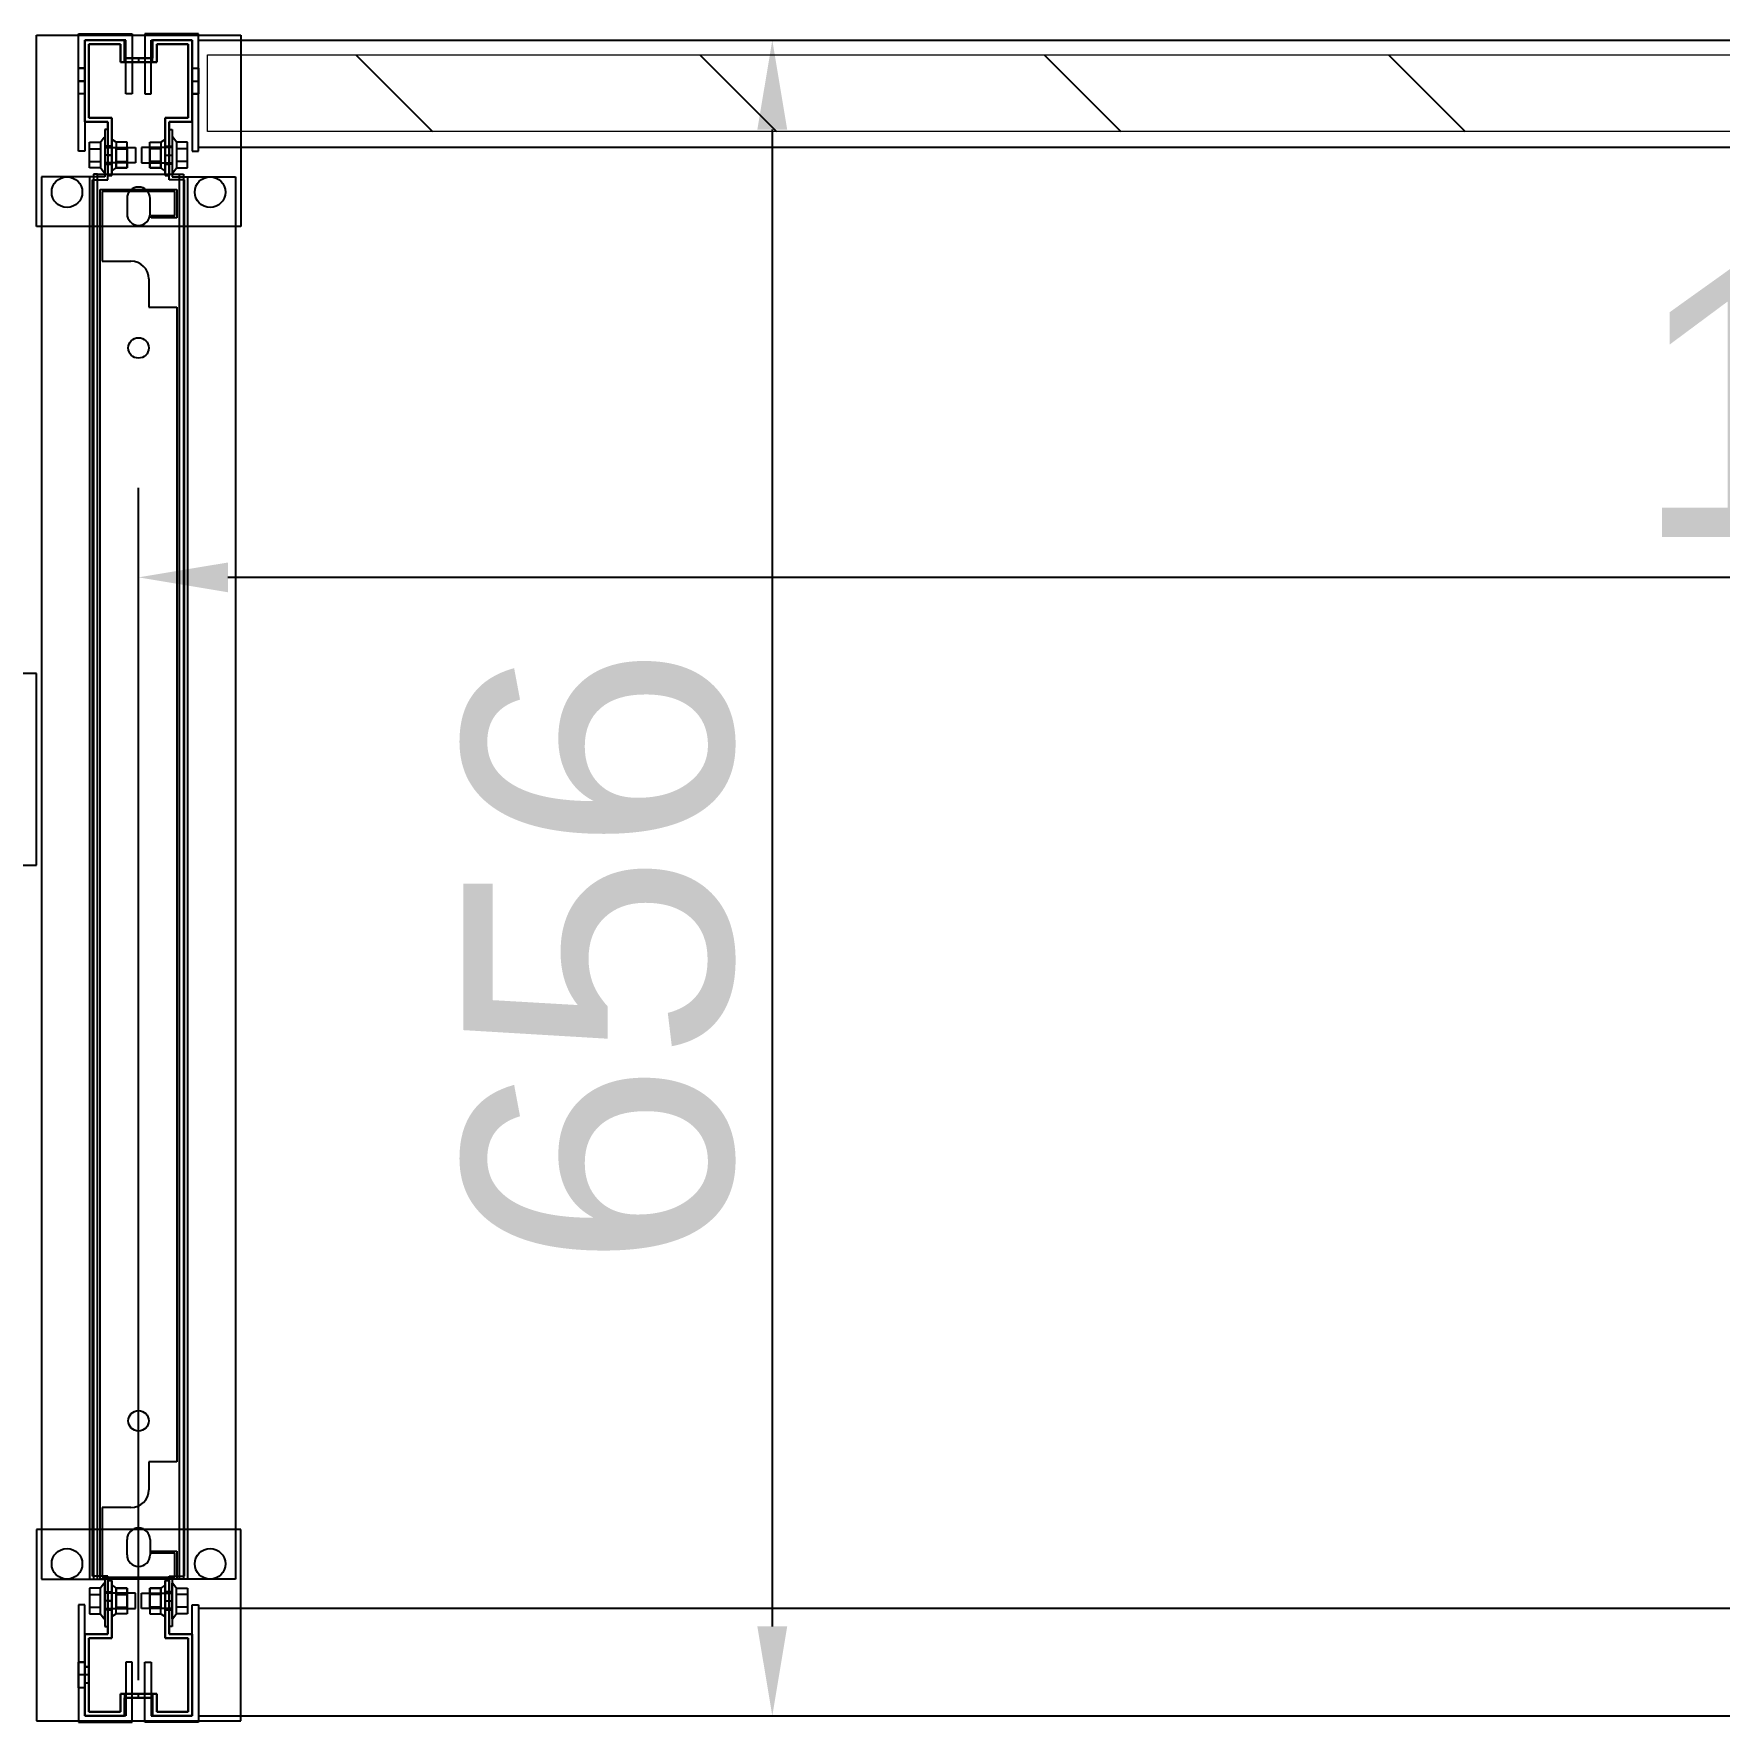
# Model space of a CAD drawing. Header units: millimetres. Extents: x 15382 to 37298, y 7351 to 31127.
# Drawn here: x 34129 to 34789, y 26456 to 27117 of the extents above; entities that cross this region are included whole.
import ezdxf

# ---------------------------------------------------------------- set-up
doc = ezdxf.new("R2010")
doc.units = ezdxf.units.MM
for name, color, linetype in [('01', 7, 'Continuous'), ('02', 3, 'Continuous'), ('03', 6, 'Continuous'), ('04', 30, 'Continuous'), ('05', 12, 'Continuous'), ('113', 3, 'Continuous'), ('116', 12, 'Continuous'), ('444-2', 5, 'Continuous'), ('544-1', 40, 'Continuous'), ('M40', 3, 'Continuous'), ('M6', 7, 'Continuous'), ('標註', 252, 'Continuous')]:
    doc.layers.add(name, color=color, linetype=linetype)
doc.layers.add('10', color=40, linetype='Continuous', lineweight=0)
doc.styles.get("Standard").update_dxf_attribs({"font": 'arial.ttf'})
doc.dimstyles.new('ISO-25', dxfattribs={"dimtxt": 2.5, "dimasz": 2.5, "dimexe": 1.25, "dimexo": 0.625, "dimtad": 1, "dimtxsty": 'Standard', "dimcen": 2.5, "dimadec": 0, "dimazin": 0, "dimtfac": 1, "dimtmove": 0, "dimatfit": 3, "dimfxl": 1, "dimarcsym": 0})

# ---------------------------------------------------------------- blocks, each defined once
blk = doc.blocks.new('*D575')
at = {"layer": 'Defpoints', "color": 0, "transparency": 16777216}
for p in [(34190.99, 27114.47), (34190.99, 26458.47), (34418, 26458.47)]:
    blk.add_point(p, dxfattribs=at)
at = {"layer": '標註', "color": 0, "lineweight": -2, "transparency": 16777216}
for p, q in [((34197.99, 27114.47), (34453, 27114.47)), ((34418, 27079.47), (34418, 26493.47)), ((34197.99, 26458.47), (34453, 26458.47))]:
    blk.add_line(p, q, dxfattribs=at)
at = {"layer": '標註', "color": 0, "transparency": 16777216}
for points in [[(34412.16, 27079.47), (34423.83, 27079.47), (34418, 27114.47)], [(34412.16, 26493.47), (34423.83, 26493.47), (34418, 26458.47)]]:
    blk.add_solid(points, dxfattribs=at)
at = {"layer": '標註', "color": 0, "transparency": 16777216, "insert": (34350.39, 26755.52), "char_height": 105, "attachment_point": 5, "rotation": 90}
blk.add_mtext('656', dxfattribs=at)
blk = doc.blocks.new('*D576')
at = {"layer": 'Defpoints', "color": 0, "transparency": 16777216}
for p in [(34169.99, 26904.16), (34169.99, 26465.47), (35661.99, 26465.47)]:
    blk.add_point(p, dxfattribs=at)
at = {"layer": '標註', "color": 0, "lineweight": -2, "transparency": 16777216}
for p, q in [((34169.99, 26472.47), (34169.99, 26939.16)), ((35661.99, 26472.47), (35661.99, 26939.16)), ((35626.99, 26904.16), (34204.99, 26904.16))]:
    blk.add_line(p, q, dxfattribs=at)
at = {"layer": '標註', "color": 0, "transparency": 16777216}
for points in [[(34204.99, 26909.99), (34204.99, 26898.33), (34169.99, 26904.16)], [(35626.99, 26909.99), (35626.99, 26898.33), (35661.99, 26904.16)]]:
    blk.add_solid(points, dxfattribs=at)
at = {"layer": '標註', "color": 0, "transparency": 16777216, "insert": (34918.19, 26971.77), "char_height": 105, "attachment_point": 5}
blk.add_mtext('1492', dxfattribs=at)

msp = doc.modelspace()

# ---------------------------------------------------------------- linework, layer by layer
at = {"layer": '01'}
for p, q in [((34153.986, 27061.968), (34152.386, 27061.968)), ((34152.386, 27061.968), (34152.386, 26511.968)), ((34153.986, 26511.968), (34153.986, 27061.968)), ((34153.986, 27061.968), (34185.986, 27061.968)), ((34185.986, 26511.968), (34185.986, 27061.968)), ((34185.986, 27061.968), (34187.586, 27061.968)), ((34187.586, 27061.968), (34187.586, 26511.968)), ((34169.986, 27056.968), (34169.986, 27056.968)), ((34169.986, 27056.968), (34169.986, 27056.968)), ((34165.486, 27052.468), (34165.486, 27046.468)), ((34165.486, 27052.468), (34165.486, 27046.468)), ((34174.486, 27046.468), (34174.486, 27052.468)), ((34174.486, 27046.468), (34174.486, 27052.468)), ((34169.986, 27041.968), (34169.986, 27041.968)), ((34169.986, 27041.968), (34169.986, 27041.968)), ((34165.486, 26521.468), (34165.486, 26527.468)), ((34169.986, 26531.968), (34169.986, 26531.968)), ((34174.486, 26527.468), (34174.486, 26521.468)), ((34169.986, 26516.968), (34169.986, 26516.968)), ((34152.386, 26511.968), (34153.986, 26511.968)), ((34187.586, 26511.968), (34185.986, 26511.968))]:
    msp.add_line(p, q, dxfattribs=at)
for centre, start, end in [((34169.986, 27052.468), 90, 180), ((34169.986, 27052.468), 90, 180), ((34169.986, 27052.468), 0, 90), ((34169.986, 27052.468), 0, 90), ((34169.986, 27046.468), 180, 270), ((34169.986, 27046.468), 180, 270), ((34169.986, 27046.468), 270, 0), ((34169.986, 27046.468), 270, 0), ((34169.986, 26527.468), 90, 180), ((34169.986, 26527.468), 0, 90), ((34169.986, 26521.468), 180, 270), ((34169.986, 26521.468), 270, 0)]:
    msp.add_arc(centre, 4.5, start, end, dxfattribs=at)
at = {"layer": '02'}
for p, q in [((34129.986, 27041.468), (34129.986, 27116.468)), ((34129.986, 27116.468), (34209.986, 27116.468)), ((34209.986, 27116.468), (34209.986, 27041.468)), ((34209.986, 27041.468), (34129.986, 27041.468)), ((34209.986, 26531.468), (34129.986, 26531.468)), ((34129.986, 26531.468), (34129.986, 26456.468)), ((34209.986, 26456.468), (34209.986, 26531.468)), ((34129.986, 26456.468), (34209.986, 26456.468))]:
    msp.add_line(p, q, dxfattribs=at)
at = {"layer": '02', "lineweight": -3}
for centre in [(34141.986, 27054.968), (34197.986, 27054.968), (34141.986, 26517.968), (34197.986, 26517.968)]:
    msp.add_circle(centre, 6, dxfattribs=at)
at = {"layer": '03'}
for points in [[(35638.486, 27072.468), (34193.486, 27072.468), (34193.486, 27114.468), (35638.486, 27114.468)], [(35638.486, 26500.468), (34193.486, 26500.468), (34193.486, 26458.468), (35638.486, 26458.468)]]:
    msp.add_lwpolyline(points, close=True, dxfattribs=at)
at = {"layer": '04'}
for p, q in [((34157.986, 27079.468), (34156.786, 27079.468)), ((34156.786, 27079.468), (34156.786, 27060.968)), ((34157.986, 27079.468), (34156.786, 27079.468)), ((34156.786, 27079.468), (34156.786, 27060.968)), ((34157.986, 27059.768), (34157.986, 27079.468)), ((34157.986, 27059.768), (34157.986, 27079.468)), ((34181.986, 27059.768), (34181.986, 27079.468)), ((34181.986, 27079.468), (34183.186, 27079.468)), ((34181.986, 27059.768), (34181.986, 27079.468)), ((34181.986, 27079.468), (34183.186, 27079.468)), ((34183.186, 27079.468), (34183.186, 27060.968)), ((34183.186, 27079.468), (34183.186, 27060.968)), ((34156.786, 27060.968), (34131.986, 27060.968)), ((34131.986, 27060.968), (34131.986, 26511.968)), ((34156.786, 27060.968), (34150.786, 27060.968)), ((34150.786, 27060.968), (34150.786, 26511.968)), ((34151.986, 26513.168), (34151.986, 27059.768)), ((34151.986, 27059.768), (34157.986, 27059.768)), ((34151.986, 26513.168), (34151.986, 27059.768)), ((34151.986, 27059.768), (34157.986, 27059.768)), ((34187.986, 27059.768), (34181.986, 27059.768)), ((34187.986, 27059.768), (34181.986, 27059.768)), ((34183.186, 27060.968), (34189.186, 27060.968)), ((34183.186, 27060.968), (34207.986, 27060.968)), ((34187.986, 26513.168), (34187.986, 27059.768)), ((34187.986, 26513.168), (34187.986, 27059.768)), ((34189.186, 27060.968), (34189.186, 26511.968)), ((34207.986, 27060.968), (34207.986, 26511.968)), ((34157.986, 26513.168), (34151.986, 26513.168)), ((34157.986, 26513.168), (34151.986, 26513.168)), ((34157.986, 26493.468), (34157.986, 26513.168)), ((34157.986, 26493.468), (34157.986, 26513.168)), ((34181.986, 26493.468), (34181.986, 26513.168)), ((34181.986, 26513.168), (34187.986, 26513.168)), ((34181.986, 26493.468), (34181.986, 26513.168)), ((34181.986, 26513.168), (34187.986, 26513.168)), ((34131.986, 26511.968), (34156.786, 26511.968)), ((34150.786, 26511.968), (34156.786, 26511.968)), ((34156.786, 26511.968), (34156.786, 26493.468)), ((34156.786, 26511.968), (34156.786, 26493.468)), ((34183.186, 26511.968), (34183.186, 26493.468)), ((34189.186, 26511.968), (34183.186, 26511.968)), ((34183.186, 26511.968), (34183.186, 26493.468)), ((34207.986, 26511.968), (34183.186, 26511.968)), ((34156.786, 26493.468), (34157.986, 26493.468)), ((34156.786, 26493.468), (34157.986, 26493.468)), ((34183.186, 26493.468), (34181.986, 26493.468)), ((34183.186, 26493.468), (34181.986, 26493.468))]:
    msp.add_line(p, q, dxfattribs=at)
at = {"layer": '04', "lineweight": -3}
for p, q in [((34156.786, 27072.968), (34156.786, 27065.968)), ((34157.986, 27072.968), (34156.786, 27072.968)), ((34156.786, 27069.468), (34156.786, 27065.968)), ((34157.986, 27069.468), (34156.786, 27069.468)), ((34157.986, 27065.968), (34157.986, 27072.968)), ((34157.986, 27065.968), (34157.986, 27069.468)), ((34181.986, 27065.968), (34181.986, 27072.968)), ((34181.986, 27072.968), (34183.186, 27072.968)), ((34181.986, 27065.968), (34181.986, 27069.468)), ((34181.986, 27069.468), (34183.186, 27069.468)), ((34183.186, 27072.968), (34183.186, 27065.968)), ((34183.186, 27069.468), (34183.186, 27065.968)), ((34156.786, 27065.968), (34157.986, 27065.968)), ((34156.786, 27065.968), (34157.986, 27065.968)), ((34183.186, 27065.968), (34181.986, 27065.968)), ((34183.186, 27065.968), (34181.986, 27065.968)), ((34156.786, 26499.968), (34156.786, 26506.968)), ((34156.786, 26506.968), (34157.986, 26506.968)), ((34156.786, 26503.468), (34156.786, 26506.968)), ((34156.786, 26506.968), (34157.986, 26506.968)), ((34157.986, 26506.968), (34157.986, 26499.968)), ((34157.986, 26506.968), (34157.986, 26503.468)), ((34183.186, 26506.968), (34181.986, 26506.968)), ((34181.986, 26506.968), (34181.986, 26499.968)), ((34183.186, 26506.968), (34181.986, 26506.968)), ((34181.986, 26506.968), (34181.986, 26503.468)), ((34183.186, 26499.968), (34183.186, 26506.968)), ((34183.186, 26503.468), (34183.186, 26506.968)), ((34157.986, 26503.468), (34156.786, 26503.468)), ((34157.986, 26499.968), (34156.786, 26499.968)), ((34181.986, 26503.468), (34183.186, 26503.468)), ((34181.986, 26499.968), (34183.186, 26499.968))]:
    msp.add_line(p, q, dxfattribs=at)
at = {"layer": '05'}
for p, q in [((34146.486, 27070.968), (34146.486, 27116.968)), ((34146.486, 27116.968), (34165.986, 27116.968)), ((34164.986, 27114.468), (34148.986, 27114.468)), ((34148.986, 27114.468), (34148.986, 27070.968)), ((34164.986, 27116.968), (34167.486, 27116.968)), ((34164.986, 27093.468), (34164.986, 27114.468)), ((34167.486, 27116.968), (34167.486, 27093.468)), ((34174.986, 27116.968), (34172.486, 27116.968)), ((34172.486, 27116.968), (34172.486, 27093.468)), ((34193.486, 27116.968), (34173.986, 27116.968)), ((34174.986, 27093.468), (34174.986, 27114.468)), ((34174.986, 27114.468), (34190.986, 27114.468)), ((34190.986, 27114.468), (34190.986, 27070.968)), ((34193.486, 27070.968), (34193.486, 27116.968)), ((34167.486, 27093.468), (34164.986, 27093.468)), ((34172.486, 27093.468), (34174.986, 27093.468)), ((34148.986, 27070.968), (34146.486, 27070.968)), ((34190.986, 27070.968), (34193.486, 27070.968)), ((34148.986, 26501.968), (34146.486, 26501.968)), ((34146.486, 26501.968), (34146.486, 26455.968)), ((34148.986, 26458.468), (34148.986, 26501.968)), ((34190.986, 26458.468), (34190.986, 26501.968)), ((34190.986, 26501.968), (34193.486, 26501.968)), ((34193.486, 26501.968), (34193.486, 26455.968)), ((34148.986, 26479.446), (34146.486, 26479.446)), ((34148.986, 26474.468), (34146.486, 26474.468)), ((34167.486, 26479.468), (34164.986, 26479.468)), ((34164.986, 26479.468), (34164.986, 26458.468)), ((34167.486, 26455.968), (34167.486, 26479.468)), ((34172.486, 26455.968), (34172.486, 26479.468)), ((34172.486, 26479.468), (34174.986, 26479.468)), ((34174.986, 26479.468), (34174.986, 26458.468)), ((34148.986, 26469.49), (34146.486, 26469.49)), ((34146.486, 26455.968), (34165.986, 26455.968)), ((34164.986, 26458.468), (34148.986, 26458.468)), ((34164.986, 26455.968), (34167.486, 26455.968)), ((34174.986, 26455.968), (34172.486, 26455.968)), ((34193.486, 26455.968), (34173.986, 26455.968)), ((34174.986, 26458.468), (34190.986, 26458.468))]:
    msp.add_line(p, q, dxfattribs=at)
at = {"layer": '05', "lineweight": -3}
for p, q in [((34146.486, 26469.49), (34146.486, 26479.446)), ((34146.486, 26479.446), (34148.986, 26479.446)), ((34146.486, 26474.468), (34146.486, 26479.446)), ((34146.486, 26479.446), (34148.986, 26479.446)), ((34148.986, 26474.468), (34146.486, 26474.468)), ((34148.986, 26479.446), (34148.986, 26469.49)), ((34148.986, 26479.446), (34148.986, 26474.468)), ((34148.986, 26469.49), (34146.486, 26469.49))]:
    msp.add_line(p, q, dxfattribs=at)
at = {"layer": '10'}
for p, q in [((34196.986, 27078.736), (34196.986, 27108.736)), ((34196.986, 27108.736), (35636.986, 27108.736)), ((35636.986, 27078.736), (34196.986, 27078.736))]:
    msp.add_line(p, q, dxfattribs=at)
at = {"layer": '113'}
for p, q in [((34129.986, 26866.468), (34049.986, 26866.468)), ((34129.986, 26791.468), (34129.986, 26866.468)), ((34049.986, 26791.468), (34129.986, 26791.468))]:
    msp.add_line(p, q, dxfattribs=at)
at = {"layer": '116'}
for p, q in [((34148.986, 27103.446), (34146.486, 27103.446)), ((34190.986, 27103.446), (34193.486, 27103.446)), ((34148.986, 27098.468), (34146.486, 27098.468)), ((34190.986, 27098.468), (34193.486, 27098.468)), ((34148.986, 27093.49), (34146.486, 27093.49)), ((34190.986, 27093.49), (34193.486, 27093.49))]:
    msp.add_line(p, q, dxfattribs=at)
at = {"layer": '116', "lineweight": -3}
for p, q in [((34146.486, 27093.49), (34146.486, 27103.446)), ((34146.486, 27103.446), (34148.986, 27103.446)), ((34148.986, 27103.446), (34148.986, 27093.49)), ((34190.986, 27093.49), (34190.986, 27103.446)), ((34190.986, 27103.446), (34193.486, 27103.446)), ((34193.486, 27103.446), (34193.486, 27093.49)), ((34146.486, 27093.49), (34146.486, 27098.468)), ((34146.486, 27098.468), (34148.986, 27098.468)), ((34148.986, 27098.468), (34148.986, 27093.49)), ((34190.986, 27093.49), (34190.986, 27098.468)), ((34190.986, 27098.468), (34193.486, 27098.468)), ((34193.486, 27098.468), (34193.486, 27093.49)), ((34148.986, 27093.49), (34146.486, 27093.49)), ((34148.986, 27093.49), (34146.486, 27093.49)), ((34193.486, 27093.49), (34190.986, 27093.49)), ((34193.486, 27093.49), (34190.986, 27093.49))]:
    msp.add_line(p, q, dxfattribs=at)
at = {"layer": '444-2'}
for p, q in [((34154.986, 26511.968), (34154.986, 27055.968)), ((34154.986, 27055.968), (34184.986, 27055.968)), ((34184.186, 27055.168), (34155.786, 27055.168)), ((34155.786, 27055.168), (34155.786, 27027.968)), ((34184.186, 27045.768), (34184.186, 27055.168)), ((34184.986, 27055.968), (34184.986, 27044.968)), ((34174.986, 27044.968), (34174.986, 27045.768)), ((34174.986, 27045.768), (34184.186, 27045.768)), ((34184.986, 27044.968), (34174.986, 27044.968)), ((34155.786, 27027.968), (34166.986, 27027.968)), ((34173.986, 27020.968), (34173.986, 27009.968)), ((34173.986, 27009.968), (34184.986, 27009.968)), ((34184.986, 27009.968), (34184.986, 26557.968)), ((34184.986, 26557.968), (34173.986, 26557.968)), ((34173.986, 26557.968), (34173.986, 26546.968)), ((34166.986, 26539.968), (34155.786, 26539.968)), ((34155.786, 26539.968), (34155.786, 26512.768)), ((34174.986, 26522.168), (34174.986, 26522.968)), ((34174.986, 26522.968), (34184.986, 26522.968)), ((34184.186, 26522.168), (34174.986, 26522.168)), ((34184.186, 26512.768), (34184.186, 26522.168)), ((34184.986, 26522.968), (34184.986, 26511.968)), ((34154.986, 26511.968), (34154.986, 26512.768)), ((34155.786, 26512.768), (34184.186, 26512.768)), ((34155.786, 26511.968), (34154.986, 26511.968)), ((34184.986, 26511.968), (34154.986, 26511.968))]:
    msp.add_line(p, q, dxfattribs=at)
for centre in [(34169.986, 26993.968), (34169.986, 26573.968)]:
    msp.add_circle(centre, 4, dxfattribs=at)
for centre, start, end in [((34166.986, 27020.968), 0, 90), ((34166.986, 26546.968), 270, 0)]:
    msp.add_arc(centre, 7, start, end, dxfattribs=at)
at = {"layer": '544-1', "linetype": 'Continuous'}
for p, q in [((34254.987, 27108.736), (34284.987, 27078.736)), ((34389.691, 27108.736), (34419.691, 27078.736)), ((34524.395, 27108.736), (34554.395, 27078.736)), ((34659.099, 27108.736), (34689.099, 27078.736))]:
    msp.add_line(p, q, dxfattribs=at)
at = {"layer": 'M40'}
for p, q in [((34148.986, 27082.468), (34148.986, 27114.468)), ((34148.986, 27114.468), (34164.486, 27114.468)), ((34164.486, 27114.468), (34148.986, 27114.468)), ((34148.986, 27114.468), (34148.986, 27082.468)), ((34164.486, 27114.468), (34164.486, 27107.468)), ((34164.486, 27107.468), (34164.486, 27114.468)), ((34175.486, 27107.468), (34175.486, 27114.468)), ((34175.486, 27114.468), (34190.986, 27114.468)), ((34190.986, 27114.468), (34175.486, 27114.468)), ((34175.486, 27114.468), (34175.486, 27107.468)), ((34190.986, 27114.468), (34190.986, 27082.468)), ((34190.986, 27082.468), (34190.986, 27114.468)), ((34162.886, 27112.868), (34150.586, 27112.868)), ((34150.586, 27112.868), (34150.586, 27084.068)), ((34150.586, 27084.068), (34150.586, 27112.868)), ((34150.586, 27112.868), (34162.886, 27112.868)), ((34162.886, 27105.868), (34162.886, 27112.868)), ((34162.886, 27112.868), (34162.886, 27105.868)), ((34189.386, 27112.868), (34177.086, 27112.868)), ((34177.086, 27112.868), (34177.086, 27105.868)), ((34177.086, 27105.868), (34177.086, 27112.868)), ((34177.086, 27112.868), (34189.386, 27112.868)), ((34189.386, 27084.068), (34189.386, 27112.868)), ((34189.386, 27112.868), (34189.386, 27084.068)), ((34177.086, 27105.868), (34162.886, 27105.868)), ((34162.886, 27105.868), (34177.086, 27105.868)), ((34164.486, 27107.468), (34175.486, 27107.468)), ((34175.486, 27107.468), (34164.486, 27107.468)), ((34157.986, 27082.468), (34148.986, 27082.468)), ((34148.986, 27082.468), (34157.986, 27082.468)), ((34150.586, 27084.068), (34159.586, 27084.068)), ((34159.586, 27084.068), (34150.586, 27084.068)), ((34157.986, 27084.068), (34159.586, 27084.068)), ((34157.986, 27061.468), (34157.986, 27082.468)), ((34157.986, 27082.468), (34157.986, 27061.468)), ((34159.586, 27084.068), (34159.586, 27061.468)), ((34159.586, 27084.068), (34159.586, 27082.468)), ((34159.586, 27061.468), (34159.586, 27084.068)), ((34180.386, 27061.468), (34180.386, 27084.068)), ((34180.386, 27084.068), (34189.386, 27084.068)), ((34181.986, 27084.068), (34180.386, 27084.068)), ((34180.386, 27084.068), (34180.386, 27061.468)), ((34189.386, 27084.068), (34180.386, 27084.068)), ((34180.386, 27084.068), (34180.386, 27082.468)), ((34190.986, 27082.468), (34181.986, 27082.468)), ((34181.986, 27082.468), (34181.986, 27061.468)), ((34181.986, 27061.468), (34181.986, 27082.468)), ((34181.986, 27082.468), (34190.986, 27082.468)), ((34157.986, 27072.968), (34159.586, 27072.968)), ((34157.986, 27069.468), (34159.586, 27069.468)), ((34180.386, 27072.968), (34181.986, 27072.968)), ((34180.386, 27069.468), (34181.986, 27069.468)), ((34157.986, 27065.968), (34159.586, 27065.968)), ((34159.586, 27061.468), (34157.986, 27061.468)), ((34157.986, 27061.468), (34159.586, 27061.468)), ((34180.386, 27065.968), (34181.986, 27065.968)), ((34181.986, 27061.468), (34180.386, 27061.468)), ((34180.386, 27061.468), (34181.986, 27061.468)), ((34159.586, 26511.468), (34157.986, 26511.468)), ((34157.986, 26511.468), (34157.986, 26490.468)), ((34157.986, 26490.468), (34157.986, 26511.468)), ((34157.986, 26511.468), (34159.586, 26511.468)), ((34157.986, 26506.968), (34159.586, 26506.968)), ((34159.586, 26488.868), (34159.586, 26511.468)), ((34159.586, 26511.468), (34159.586, 26488.868)), ((34181.986, 26511.468), (34180.386, 26511.468)), ((34180.386, 26511.468), (34180.386, 26488.868)), ((34180.386, 26488.868), (34180.386, 26511.468)), ((34180.386, 26511.468), (34181.986, 26511.468)), ((34180.386, 26506.968), (34181.986, 26506.968)), ((34181.986, 26490.468), (34181.986, 26511.468)), ((34181.986, 26511.468), (34181.986, 26490.468)), ((34157.986, 26503.468), (34159.586, 26503.468)), ((34157.986, 26499.968), (34159.586, 26499.968)), ((34180.386, 26503.468), (34181.986, 26503.468)), ((34180.386, 26499.968), (34181.986, 26499.968)), ((34157.986, 26490.468), (34148.986, 26490.468)), ((34148.986, 26490.468), (34148.986, 26458.468)), ((34148.986, 26458.468), (34148.986, 26490.468)), ((34148.986, 26490.468), (34157.986, 26490.468)), ((34150.586, 26460.068), (34150.586, 26488.868)), ((34150.586, 26488.868), (34159.586, 26488.868)), ((34159.586, 26488.868), (34150.586, 26488.868)), ((34150.586, 26488.868), (34150.586, 26460.068)), ((34157.986, 26488.868), (34159.586, 26488.868)), ((34159.586, 26488.868), (34159.586, 26490.468)), ((34180.386, 26488.868), (34180.386, 26490.468)), ((34180.386, 26488.868), (34189.386, 26488.868)), ((34181.986, 26488.868), (34180.386, 26488.868)), ((34189.386, 26488.868), (34180.386, 26488.868)), ((34190.986, 26490.468), (34181.986, 26490.468)), ((34181.986, 26490.468), (34190.986, 26490.468)), ((34189.386, 26488.868), (34189.386, 26460.068)), ((34189.386, 26460.068), (34189.386, 26488.868)), ((34190.986, 26458.468), (34190.986, 26490.468)), ((34190.986, 26490.468), (34190.986, 26458.468)), ((34150.586, 26477.718), (34148.986, 26477.718)), ((34150.586, 26474.468), (34148.986, 26474.468)), ((34150.586, 26471.218), (34148.986, 26471.218)), ((34177.086, 26467.068), (34162.886, 26467.068)), ((34162.886, 26467.068), (34162.886, 26460.068)), ((34162.886, 26460.068), (34162.886, 26467.068)), ((34162.886, 26467.068), (34177.086, 26467.068)), ((34175.486, 26465.468), (34175.486, 26467.068)), ((34177.086, 26460.068), (34177.086, 26467.068)), ((34177.086, 26467.068), (34177.086, 26460.068)), ((34162.886, 26460.068), (34150.586, 26460.068)), ((34150.586, 26460.068), (34162.886, 26460.068)), ((34164.486, 26458.468), (34164.486, 26465.468)), ((34164.486, 26465.468), (34175.486, 26465.468)), ((34175.486, 26465.468), (34164.486, 26465.468)), ((34164.486, 26465.468), (34164.486, 26458.468)), ((34175.486, 26465.468), (34175.486, 26458.468)), ((34175.486, 26458.468), (34175.486, 26465.468)), ((34189.386, 26460.068), (34177.086, 26460.068)), ((34177.086, 26460.068), (34189.386, 26460.068)), ((34148.986, 26458.468), (34164.486, 26458.468)), ((34164.486, 26458.468), (34148.986, 26458.468)), ((34175.486, 26458.468), (34190.986, 26458.468)), ((34190.986, 26458.468), (34175.486, 26458.468))]:
    msp.add_line(p, q, dxfattribs=at)
at = {"layer": 'M40', "lineweight": -3}
for p, q in [((34164.486, 27107.468), (34164.486, 27105.868)), ((34175.486, 27107.468), (34164.486, 27107.468)), ((34164.486, 27105.868), (34164.486, 27107.468)), ((34164.486, 27107.468), (34169.986, 27107.468)), ((34164.486, 27105.868), (34175.486, 27105.868)), ((34169.986, 27105.868), (34164.486, 27105.868)), ((34169.986, 27107.468), (34169.986, 27105.868)), ((34175.486, 27105.868), (34175.486, 27107.468)), ((34157.986, 27072.968), (34157.986, 27065.968)), ((34159.586, 27072.968), (34157.986, 27072.968)), ((34157.986, 27069.468), (34157.986, 27065.968)), ((34159.586, 27069.468), (34157.986, 27069.468)), ((34159.586, 27065.968), (34159.586, 27072.968)), ((34159.586, 27065.968), (34159.586, 27069.468)), ((34180.386, 27065.968), (34180.386, 27072.968)), ((34180.386, 27072.968), (34181.986, 27072.968)), ((34180.386, 27065.968), (34180.386, 27069.468)), ((34180.386, 27069.468), (34181.986, 27069.468)), ((34181.986, 27072.968), (34181.986, 27065.968)), ((34181.986, 27069.468), (34181.986, 27065.968)), ((34157.986, 27065.968), (34159.586, 27065.968)), ((34157.986, 27065.968), (34159.586, 27065.968)), ((34181.986, 27065.968), (34180.386, 27065.968)), ((34181.986, 27065.968), (34180.386, 27065.968)), ((34157.986, 26499.968), (34157.986, 26506.968)), ((34157.986, 26506.968), (34159.586, 26506.968)), ((34157.986, 26503.468), (34157.986, 26506.968)), ((34157.986, 26506.968), (34159.586, 26506.968)), ((34159.586, 26506.968), (34159.586, 26499.968)), ((34159.586, 26506.968), (34159.586, 26503.468)), ((34181.986, 26506.968), (34180.386, 26506.968)), ((34180.386, 26506.968), (34180.386, 26499.968)), ((34181.986, 26506.968), (34180.386, 26506.968)), ((34180.386, 26506.968), (34180.386, 26503.468)), ((34181.986, 26499.968), (34181.986, 26506.968)), ((34181.986, 26503.468), (34181.986, 26506.968)), ((34159.586, 26503.468), (34157.986, 26503.468)), ((34159.586, 26499.968), (34157.986, 26499.968)), ((34180.386, 26503.468), (34181.986, 26503.468)), ((34180.386, 26499.968), (34181.986, 26499.968)), ((34148.986, 26471.218), (34148.986, 26477.718)), ((34148.986, 26477.718), (34150.586, 26477.718)), ((34148.986, 26474.468), (34148.986, 26477.718)), ((34148.986, 26477.718), (34150.586, 26477.718)), ((34150.586, 26474.468), (34148.986, 26474.468)), ((34150.586, 26477.718), (34150.586, 26471.218)), ((34150.586, 26477.718), (34150.586, 26474.468)), ((34150.586, 26471.218), (34148.986, 26471.218)), ((34175.486, 26467.068), (34164.486, 26467.068)), ((34164.486, 26467.068), (34164.486, 26465.468)), ((34169.986, 26467.068), (34175.486, 26467.068)), ((34169.986, 26465.468), (34169.986, 26467.068)), ((34175.486, 26465.468), (34175.486, 26467.068)), ((34175.486, 26467.068), (34175.486, 26465.468)), ((34164.486, 26465.468), (34175.486, 26465.468)), ((34175.486, 26465.468), (34169.986, 26465.468))]:
    msp.add_line(p, q, dxfattribs=at)
at = {"layer": 'M6'}
for p, q in [((34155.086, 27074.468), (34156.586, 27076.468)), ((34156.586, 27076.468), (34156.786, 27076.468)), ((34156.786, 27076.468), (34156.786, 27072.468)), ((34159.786, 27075.468), (34159.586, 27075.468)), ((34159.586, 27075.468), (34159.586, 27063.468)), ((34161.286, 27074.468), (34159.786, 27075.468)), ((34178.686, 27074.468), (34180.186, 27075.468)), ((34180.186, 27075.468), (34180.386, 27075.468)), ((34180.386, 27075.468), (34180.386, 27063.468)), ((34183.386, 27076.468), (34183.186, 27076.468)), ((34183.186, 27076.468), (34183.186, 27072.468)), ((34184.886, 27074.468), (34183.386, 27076.468)), ((34150.786, 27064.468), (34150.786, 27074.468)), ((34150.786, 27074.468), (34155.086, 27074.468)), ((34150.786, 27064.468), (34150.786, 27074.468)), ((34150.786, 27074.468), (34155.086, 27074.468)), ((34150.786, 27071.968), (34155.086, 27071.968)), ((34155.086, 27074.468), (34155.086, 27064.468)), ((34156.786, 27072.468), (34168.786, 27072.468)), ((34165.586, 27074.468), (34161.286, 27074.468)), ((34161.286, 27074.468), (34161.286, 27064.468)), ((34165.586, 27074.468), (34161.286, 27074.468)), ((34165.586, 27074.468), (34161.286, 27074.468)), ((34161.286, 27074.468), (34161.286, 27066.968)), ((34161.286, 27064.468), (34161.286, 27071.968)), ((34161.286, 27071.968), (34165.586, 27071.968)), ((34165.586, 27064.468), (34165.586, 27074.468)), ((34165.586, 27064.468), (34165.586, 27074.468)), ((34165.586, 27066.968), (34165.586, 27074.468)), ((34165.586, 27071.968), (34165.586, 27064.468)), ((34168.786, 27072.468), (34168.786, 27066.468)), ((34183.186, 27072.468), (34171.186, 27072.468)), ((34171.186, 27072.468), (34171.186, 27066.468)), ((34174.386, 27064.468), (34174.386, 27074.468)), ((34174.386, 27074.468), (34178.686, 27074.468)), ((34174.386, 27064.468), (34174.386, 27074.468)), ((34174.386, 27074.468), (34178.686, 27074.468)), ((34174.386, 27074.468), (34178.686, 27074.468)), ((34174.386, 27066.968), (34174.386, 27074.468)), ((34178.686, 27071.968), (34174.386, 27071.968)), ((34174.386, 27071.968), (34174.386, 27064.468)), ((34178.686, 27074.468), (34178.686, 27064.468)), ((34178.686, 27074.468), (34178.686, 27066.968)), ((34178.686, 27064.468), (34178.686, 27071.968)), ((34189.186, 27074.468), (34184.886, 27074.468)), ((34184.886, 27074.468), (34184.886, 27064.468)), ((34189.186, 27074.468), (34184.886, 27074.468)), ((34189.186, 27071.968), (34184.886, 27071.968)), ((34189.186, 27064.468), (34189.186, 27074.468)), ((34189.186, 27064.468), (34189.186, 27074.468)), ((34150.786, 27066.968), (34155.086, 27066.968)), ((34155.086, 27064.468), (34150.786, 27064.468)), ((34155.086, 27064.468), (34150.786, 27064.468)), ((34156.586, 27062.468), (34155.086, 27064.468)), ((34156.786, 27062.468), (34156.586, 27062.468)), ((34168.786, 27066.468), (34156.786, 27066.468)), ((34156.786, 27066.468), (34156.786, 27062.468)), ((34159.586, 27063.468), (34159.786, 27063.468)), ((34159.786, 27063.468), (34161.286, 27064.468)), ((34161.286, 27066.968), (34165.586, 27066.968)), ((34161.286, 27064.468), (34165.586, 27064.468)), ((34161.286, 27064.468), (34165.586, 27064.468)), ((34165.586, 27064.468), (34161.286, 27064.468)), ((34171.186, 27066.468), (34183.186, 27066.468)), ((34178.686, 27066.968), (34174.386, 27066.968)), ((34178.686, 27064.468), (34174.386, 27064.468)), ((34178.686, 27064.468), (34174.386, 27064.468)), ((34174.386, 27064.468), (34178.686, 27064.468)), ((34180.186, 27063.468), (34178.686, 27064.468)), ((34180.386, 27063.468), (34180.186, 27063.468)), ((34183.186, 27066.468), (34183.186, 27062.468)), ((34183.186, 27062.468), (34183.386, 27062.468)), ((34183.386, 27062.468), (34184.886, 27064.468)), ((34189.186, 27066.968), (34184.886, 27066.968)), ((34184.886, 27064.468), (34189.186, 27064.468)), ((34184.886, 27064.468), (34189.186, 27064.468)), ((34155.086, 26508.468), (34150.786, 26508.468)), ((34150.786, 26508.468), (34150.786, 26498.468)), ((34155.086, 26508.468), (34150.786, 26508.468)), ((34150.786, 26508.468), (34150.786, 26498.468)), ((34156.586, 26510.468), (34155.086, 26508.468)), ((34155.086, 26498.468), (34155.086, 26508.468)), ((34156.786, 26510.468), (34156.586, 26510.468)), ((34156.786, 26506.468), (34156.786, 26510.468)), ((34168.786, 26506.468), (34156.786, 26506.468)), ((34159.586, 26497.468), (34159.586, 26509.468)), ((34159.586, 26509.468), (34159.786, 26509.468)), ((34159.786, 26509.468), (34161.286, 26508.468)), ((34161.286, 26508.468), (34165.586, 26508.468)), ((34161.286, 26498.468), (34161.286, 26508.468)), ((34161.286, 26508.468), (34165.586, 26508.468)), ((34165.586, 26508.468), (34161.286, 26508.468)), ((34161.286, 26508.468), (34161.286, 26500.968)), ((34165.586, 26508.468), (34165.586, 26498.468)), ((34165.586, 26508.468), (34165.586, 26498.468)), ((34165.586, 26500.968), (34165.586, 26508.468)), ((34168.786, 26500.468), (34168.786, 26506.468)), ((34171.186, 26500.468), (34171.186, 26506.468)), ((34171.186, 26506.468), (34183.186, 26506.468)), ((34178.686, 26508.468), (34174.386, 26508.468)), ((34174.386, 26508.468), (34174.386, 26498.468)), ((34178.686, 26508.468), (34174.386, 26508.468)), ((34174.386, 26508.468), (34174.386, 26498.468)), ((34174.386, 26508.468), (34178.686, 26508.468)), ((34174.386, 26500.968), (34174.386, 26508.468)), ((34180.186, 26509.468), (34178.686, 26508.468)), ((34178.686, 26498.468), (34178.686, 26508.468)), ((34178.686, 26508.468), (34178.686, 26500.968)), ((34180.386, 26509.468), (34180.186, 26509.468)), ((34180.386, 26497.468), (34180.386, 26509.468)), ((34183.186, 26506.468), (34183.186, 26510.468)), ((34183.186, 26510.468), (34183.386, 26510.468)), ((34183.386, 26510.468), (34184.886, 26508.468)), ((34184.886, 26508.468), (34189.186, 26508.468)), ((34184.886, 26498.468), (34184.886, 26508.468)), ((34184.886, 26508.468), (34189.186, 26508.468)), ((34189.186, 26508.468), (34189.186, 26498.468)), ((34189.186, 26508.468), (34189.186, 26498.468)), ((34150.786, 26505.968), (34155.086, 26505.968)), ((34150.786, 26500.968), (34155.086, 26500.968)), ((34156.786, 26500.468), (34168.786, 26500.468)), ((34156.786, 26496.468), (34156.786, 26500.468)), ((34161.286, 26498.468), (34161.286, 26505.968)), ((34161.286, 26505.968), (34165.586, 26505.968)), ((34161.286, 26500.968), (34165.586, 26500.968)), ((34165.586, 26505.968), (34165.586, 26498.468)), ((34183.186, 26500.468), (34171.186, 26500.468)), ((34178.686, 26505.968), (34174.386, 26505.968)), ((34174.386, 26505.968), (34174.386, 26498.468)), ((34178.686, 26500.968), (34174.386, 26500.968)), ((34178.686, 26498.468), (34178.686, 26505.968)), ((34183.186, 26496.468), (34183.186, 26500.468)), ((34189.186, 26505.968), (34184.886, 26505.968)), ((34189.186, 26500.968), (34184.886, 26500.968)), ((34150.786, 26498.468), (34155.086, 26498.468)), ((34150.786, 26498.468), (34155.086, 26498.468)), ((34155.086, 26498.468), (34156.586, 26496.468)), ((34156.586, 26496.468), (34156.786, 26496.468)), ((34159.786, 26497.468), (34159.586, 26497.468)), ((34161.286, 26498.468), (34159.786, 26497.468)), ((34165.586, 26498.468), (34161.286, 26498.468)), ((34165.586, 26498.468), (34161.286, 26498.468)), ((34165.586, 26498.468), (34161.286, 26498.468)), ((34174.386, 26498.468), (34178.686, 26498.468)), ((34174.386, 26498.468), (34178.686, 26498.468)), ((34174.386, 26498.468), (34178.686, 26498.468)), ((34178.686, 26498.468), (34180.186, 26497.468)), ((34180.186, 26497.468), (34180.386, 26497.468)), ((34183.386, 26496.468), (34183.186, 26496.468)), ((34184.886, 26498.468), (34183.386, 26496.468)), ((34189.186, 26498.468), (34184.886, 26498.468)), ((34189.186, 26498.468), (34184.886, 26498.468))]:
    msp.add_line(p, q, dxfattribs=at)

# ---------------------------------------------------------------- dimensions: what is measured, and where the dimension line sits
at = {"layer": '標註', "color": 8}
for base, p1, p2, angle, picture, middle in [((34417.998, 26458.468), (34190.986, 27114.468), (34190.986, 26458.468), 270, '*D575', (34417.998, 26755.516)), ((34169.986, 26904.16), (35661.986, 26465.468), (34169.986, 26465.468), 180, '*D576', (34918.195, 26904.16))]:
    dim = msp.add_linear_dim(base=base, p1=p1, p2=p2, angle=angle, dimstyle='ISO-25', override={"dimscale": 70, "dimtxt": 1.5, "dimasz": 0.5, "dimexe": 0.5, "dimexo": 0.1, "dimgap": 0.2}, dxfattribs=at)
    dim.commit()
    dim.dimension.update_dxf_attribs({"geometry": picture, "text_midpoint": middle, "dimtype": 160})

doc.saveas('drawing.dxf')
